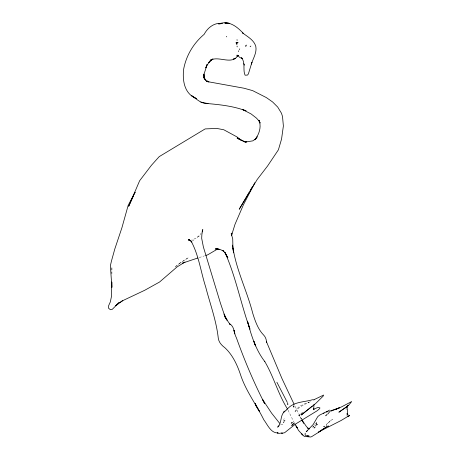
<?xml version="1.0" encoding="UTF-8"?>
<svg xmlns="http://www.w3.org/2000/svg" width="460" height="460" viewBox="0 0 460 460"><rect width="100%" height="100%" fill="white"/><g stroke="black" fill="none" stroke-linecap="round" stroke-linejoin="round"><path stroke-width="0.34" stroke-dasharray="2.3 1.72" d="M111.901 273.987L111.912 266.944L111.849 273.378M235.871 42.878L236.118 42.487L237.722 42.837L238.251 42.521L236.699 42.734L237.693 42.803L238.809 42.136L236.929 43.062L237.153 42.843L237.107 47.075L236.722 44.493L235.871 42.849M326.364 426.811L326.589 424.551L327.761 423.091L325.651 425.241L326.537 425.224M315.629 423.993L316.221 422.884L316.537 424.005M284.182 418.68L283.688 419.629M201.365 232.697L200.738 233.916L197.53 237.187L199.329 235.957L195.276 238.556L192.378 239.689M291.789 422.889L292.393 422.211L290.312 423.539L291.398 423.217L292.083 422.36L292.295 423.125M315.985 423.683L316.727 422.613L314.939 424.465M312.697 427.19L314.439 425.379L312.604 427.098M327.209 414.144L325.553 416.081L326.974 414.782M323.88 426.443L324.472 426.029L323.489 426.673L324.691 425.563L324.702 427.213M314.634 424.867L315.019 424.488M283.124 420.791L283.51 420.434M326.968 414.702L325.536 415.955L327.06 414.799M301.933 413.114L298.494 415.765L301.858 412.919L303.841 411.976M308.096 402.851L309.016 402.385C303.215 403.978 297.223 406.565 294.59 412.384C298.586 406.772 305.112 404.208 311.098 401.35M199.111 257.589L204.43 255.869M280.611 424.632L282.532 424.195L280.629 424.178M346.553 408.969L345.862 408.997L346.915 408.986M191.734 240.108L193.873 240.068L191.808 239.999M291.398 423.217L292.267 423.66M314.18 427.708L313.674 426.276M301.674 419.411L299.322 415.196L301.334 418.997M301.501 419.33L294.411 404.915M288.063 410.159L294.774 423.953M246.807 45.402L246.761 46.132L246.807 45.402M237.015 39.508L237.067 40.52L237.015 39.508M250.993 45.971L250.545 46.816L249.929 46.489L250.269 46.138L250.545 46.816L250.309 46.19L250.993 45.971M245.68 45.396L245.692 46.65L245.289 45.103L246.456 44.907L245.68 45.396M238.97 50.209L238.24 51.888L239.919 48.72L238.97 50.209M330.274 420.779L327.773 423.269L332.488 419.319L330.274 420.779M180.061 262.982L174.771 267.254L180.504 262.763L188.519 257.577L180.061 262.982M237.072 42.975L236.641 43.073L237.061 42.998M237.153 42.97L236.204 43.044L236.584 43.315L236.434 42.728L237.153 42.97M236.963 44.677L236.664 43.43L236.963 44.677"/><path stroke-width="0.69" d="M111.889 282.44L111.878 287.368L110.388 265.679L111.4 261.263L114.816 248.963L121.917 227.746L128.167 205.384L135.056 192.28M111.757 281.963L111.561 295.998L110.331 301.909L108.612 305.722L108.382 307.999L110.365 309.729L112.24 309.361L119.128 302.525L115.724 305.745L122.837 300.501L119.887 302.467M232.933 248.153L233.565 252.776L232.933 248.153L232.725 238.838L231.207 233.674L231.742 235.422L231.788 233.093L231.627 235.181L235.002 224.342L243.409 204.832L254.817 182.689M347.438 408.129L347.518 406.398M347.053 415.282L347.104 414.719L348.461 415.15M348.99 415.248C349.956 415.696 348.519 416.507 347.933 416.352L348.3 416.179L341.032 420.543L321.563 430.439L311.564 436.712L310.649 437L304.957 436.494L304.112 436.241L301.76 433.895L302.841 435.183M349.284 415.725L349.324 415.403M202.204 231.414L202.791 229.546L201.871 234.416L201.687 238.343L203.389 247.003L220.438 303.192L225.302 317.618L224.083 314.019L227.096 320.183L225.659 318.136M283.44 422.74L284.096 421.567M202.222 231.466L202.624 230.27M293.871 407.221L293.739 406.421M316.25 424.896L315.52 426.104M314.18 427.708L314.053 428.001L315.071 427.472M305.198 433.171L305.106 435.131L307.01 435.999L309.08 436.068L307.343 435.925L307.97 436.16M292.405 424.867L292.543 424.568L291.72 425.517L294.222 423.441L293.486 423.878M133.665 195.477L128.702 206.27L139.633 180.745L151.443 165.278L159.212 156.63L205.143 128.921L216.735 128.426L223.79 129.76L236.877 136.856L241.632 140.467L237.159 138.075L244.059 141.513M134.251 194.206L135.125 192.297M327.761 414.08L330.102 411.211M249.337 191.935L239.24 209.248L257.157 179.561L267.576 165.985L278.409 149.81L281.56 139.052L283.377 125.994L282.526 116.547L281.468 113.235L277.725 107.099L272.602 101.965L266.351 97.583L252.672 90.637L244.03 88.228L206.333 81.403L208.949 81.989L205.235 79.683L203.533 77.309L205.666 80.293L203.998 77.015L203.901 74.175L203.998 77.015M250.062 190.699L252.586 186.369M237.63 55.947C231.478 65.142 218.868 55.614 210.519 60.139L212.882 58.995M286.741 409.831C293.037 401.413 303.767 402.408 312.708 399.671M288.04 404.053L287.684 404.501L287.517 403.328M284.228 420.842L284.918 420.296M279.019 425.782L277.673 427.156C282.239 422.82 279.818 414.77 284.958 411.159L283.762 412.039L286.672 409.808M324.254 428.363L324.576 428.041M307.286 430.859L306.199 431.744L313.185 424.505L317.745 416.628L319.711 415.064L326.502 411.694L328.221 411.309M312.265 406.151L301.283 414.978L315.744 403.426L323.19 396.083L323.639 395.048L313.875 399.763M323.397 413.505L324.116 413.011M345.776 407.514L338.882 412.2L348.479 405.438L351.716 401.546L341.326 406.991L331.096 411.102M326.301 427.133L318.4 432.216L323.886 428.593M184.989 262.022L177.06 266.932L159.562 282.02L144.733 290.271L122.302 300.857M326.364 426.811L325.617 427.3M212.871 59.07L209.766 61.318L211.594 59.61L208.696 62.646L209.783 61.237L206.385 66.315L205.838 67.844L207.138 64.348L203.878 74.715L204.568 78.924M217.591 249.032L207.748 254.8L205.758 255.444M183.862 262.43L182.666 263.085L197.783 258.014M326.859 426.385L327.221 426.207M335.599 409.555L339.716 407.698L331.367 410.579M238.136 55.516L236.837 55.988L238.038 55.654M226.728 36.857L226.423 36.397M327.658 426.311L328.515 426.063L327.928 426.196M282.233 432.969L279.03 433.377L277.213 432.923L278.087 432.9C270.917 433.435 267.381 424.419 263.793 419.761C256.283 404.421 245.594 390.626 240.361 374.221C237.095 364.59 232.484 354.735 224.877 347.731C221.639 345.362 218.793 342.309 218.27 338.163C216.344 320.643 210.093 303.979 205.695 286.994C200.813 271.877 198.869 255.472 191.233 241.385L191.923 242.035L189.261 239.832L190.906 240.977L188.364 239.717L189.704 240.085M316.825 424.752L317.365 424.62L316.693 424.563M329.515 410.073L326.284 411.964L327.428 411.786M238.159 55.43L237.072 55.533L238.211 55.476M220.581 23.799L218.621 23.96C228.873 19.981 237.015 26.588 243.57 33.643L242.65 32.959C247.618 36.788 254.029 40.008 255.823 46.494C256.973 52.727 253.155 58.316 251.384 64.055L251.936 62.29L248.383 73.939L247.497 75.084L245.071 75.198C242.615 69.972 245.749 62.64 241.483 57.69L242.385 58.483L240.034 57.598L237.032 55.073M215.228 249.165L219.127 249.188L215.613 248.71L220.374 249.573L223.911 251.315L222.64 250.458L224.537 252.212L227.861 257.841L224.877 252.23C235.882 276.862 240.798 303.796 249.958 329.153L247.468 321.166C251.298 335.374 255.662 349.79 264.822 361.589L264.603 361.232C273.7 376.493 277.989 393.829 287.465 408.986M313.392 399.884L314.025 399.895M222.536 23.633C214.716 21.994 207.581 27.709 204.171 34.31C193.447 43.349 186.168 55.556 183.62 69.351C182.361 80.845 184.414 93.869 196.431 98.578M246.238 142.169L244.927 142.123L252.816 140.858L255.691 138.816L257.163 136.821L254.834 139.828C259.066 134.602 261.746 126.782 258.94 120.324L260.142 123.038L259.026 120.917M189.738 239.93L188.358 239.884L189.704 240.172M196.38 98.618L191.308 95.507C196.903 98.998 200.646 103.845 208.052 103.603C220.852 104.765 233.829 106.202 245.91 110.837M313.938 409.302L313.542 409.233L318.147 407.353L319.924 407.911L319.666 408.635L317.233 410.717L295.435 424.108L284.579 432.745L281.974 433.285M237.159 138.075L243.357 141.174L246.796 141.847M200.796 102.114L208.052 103.603M281.589 433.084L282.152 433.222M246.019 110.814L242.282 109.388L251.143 113.971L256.433 118.099L259.555 121.509M309.039 428.835L309.339 428.95L307.774 428.03L308.2 428.49L306.297 426.374L302.019 420.014M243.357 141.174L244.823 141.898M313.243 408.946L313.95 409.82L313.576 408.911L313.685 409.308L313.99 404.472M302.231 434.459L298.546 430.445L296.062 425.96L297.407 427.909L295.067 424.58M279.582 423.206L271.601 413.143L262.792 399.803L264.609 403.541C253.702 382.283 244.444 360.272 236.4 337.795C233.697 333.212 234.83 326.726 229.58 323.736L230.149 324.518L225.705 318.193M243.725 63.75L244.668 65.124M287.362 402.494L276.874 382.214M302.128 420.497L302.749 421.671M302.007 420.262L303.686 423.424M294.095 404.265L282.02 378.683L266.386 341.527L266.426 342.499M313.576 408.911L313.749 409.325M255.185 403.546L259.354 411.269L256.088 406.002L255.202 403.627M347.449 414.673L347.047 413.54L347.346 414.581L347.708 408.877M330.257 410.423L330.309 410.826M232.599 245.111C235.572 268.726 246.905 290.312 252.741 313.277C255.185 321.034 257.887 329.141 263.678 335.098C265.558 336.996 266.518 339.733 266.443 342.378M293.865 405.944L293.267 406.45L293.969 406.272L293.865 405.944M347.961 405.628L346.121 407.37L347.961 405.628M235.169 58.483L233.45 59.081L235.169 58.483M225.227 23.017L224.831 23L229.183 23.287L225.227 23.017M255.513 345.828L253.851 341.274L255.513 345.828M234.209 331.194L234.008 330.263L234.755 333.908L234.209 331.194"/></g></svg>
